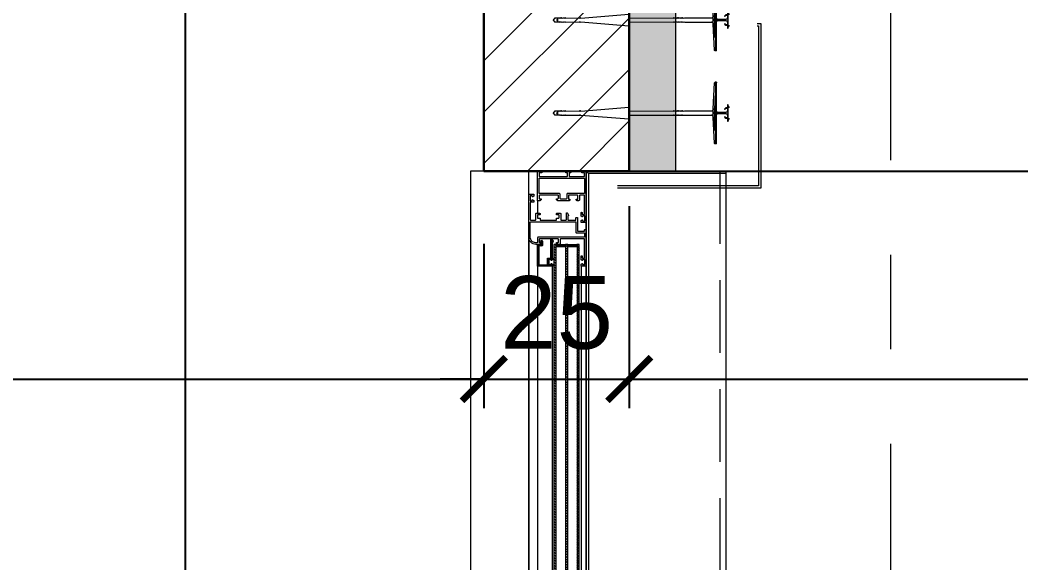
# Model space of a CAD drawing. Header units: centimetres. Extents: x 105417 to 110818, y -55119 to -48326.
# Drawn here: x 109429.6 to 109601.7, y -52221.6 to -52128.3 of the extents above; entities that cross this region are included whole.
import ezdxf

# ---------------------------------------------------------------- set-up
doc = ezdxf.new("R2010")
doc.units = ezdxf.units.CM
doc.header["$LTSCALE"] = 50
doc.header["$MEASUREMENT"] = 0
for name, pattern in [('AUSGEZOGEN', [0]), ('AXES', [2, 1.25, -0.25, 0.25, -0.25]), ('CACHE', [0.375, 0.25, -0.125]), ('CORNER', [20, 0, -20])]:
    doc.linetypes.add(name, pattern=pattern)
doc.layers.get('0').update_dxf_attribs({"color": 8})
doc.layers.add('AXES', color=10, linetype='AXES')
doc.layers.add('COTE 50ème', color=1, linetype='Continuous')
for name, color, linetype, lineweight in [('ISOLATION', 252, 'Continuous', 0), ('MACONNERIE COUPE', 7, 'Continuous', 30), ('MACONNERIE HACHURE', 253, 'Continuous', 13), ('WD_Corner', 154, 'Continuous', 5), ('WD_Dowel', 154, 'Continuous', 5), ('WD_Text_Legende', 154, 'AUSGEZOGEN', 5), ('WINDOWS', 21, 'Continuous', 5)]:
    doc.layers.add(name, color=color, linetype=linetype, lineweight=lineweight)
doc.layers.add('WD_Assist1', color=6, linetype='CORNER', lineweight=0, plot=False)
doc.styles.add('RS_TXT_50', font='arial.ttf', dxfattribs={"height": 12.5})
doc.dimstyles.new('RS_50CM_LINEAIRE', dxfattribs={"dimscale": 5, "dimtxt": 12.5, "dimasz": 1.5, "dimexe": 1, "dimexo": 2.5, "dimgap": 1, "dimtad": 1, "dimdec": 1, "dimrnd": 0.5, "dimdsep": 46, "dimtxsty": 'RS_TXT_50', "dimblk1": 'ARCHTICK', "dimblk2": 'ARCHTICK', "dimsah": 1, "dimcen": 2.5, "dimdle": 1, "dimclrt": 4, "dimadec": 0, "dimazin": 2, "dimtfac": 1, "dimtdec": 1, "dimtix": 1, "dimtmove": 2, "dimatfit": 3, "dimfxl": 1, "dimtolj": 1, "dimtzin": 0, "dimarcsym": 0})

# ---------------------------------------------------------------- blocks, each defined once
blk = doc.blocks.new('A$Ceb270309')
at = {"layer": 'AXES', "lineweight": 5, "ltscale": 1.3}
blk.add_line((2040, -4150), (2040, -1058.41), dxfattribs=at)
blk = doc.blocks.new('DRITARE POS 1')
at = {"layer": 'WINDOWS'}
h = blk.add_hatch(dxfattribs=at)
h.set_pattern_fill('ANSI31', color=140, scale=2.5, angle=450)
h.set_pattern_definition([(135, (-46708.9128, -43897.46996), (-0.2209708691, -0.2209708691), [])])
h.paths.add_polyline_path([(-8.71, -145.04), (-8.71, -257.42), (-8.31, -257.42), (-8.31, -145.04)])
h.paths.add_polyline_path([(-6.71, -145.04), (-6.71, -257.42), (-6.31, -257.42), (-6.31, -145.04)])
h.paths.add_polyline_path([(-4.71, -145.04), (-4.71, -257.42), (-4.31, -257.42), (-4.31, -145.04)])
at = {"layer": 'WINDOWS', "transparency": 33554559}
h = blk.add_hatch(dxfattribs=at)
h.set_pattern_fill('ANSI31', color=140, angle=450)
h.set_pattern_definition([(135, (-46708.90849, -43914.46996), (-0.08838834765, -0.08838834765), [])])
h.paths.add_polyline_path([(-6.71, -257.42), (-8.31, -257.42), (-8.31, -257.02), (-6.71, -257.02)])
h.paths.add_polyline_path([(-4.71, -257.42), (-6.31, -257.42), (-6.31, -257.02), (-4.71, -257.02)])
h.paths.add_polyline_path([(-6.71, -145.44), (-8.31, -145.44), (-8.31, -145.04), (-6.71, -145.04)])
h.paths.add_polyline_path([(-4.71, -145.44), (-6.31, -145.44), (-6.31, -145.04), (-4.71, -145.04)])
h = blk.add_hatch(dxfattribs=at)
h.set_pattern_fill('ANSI31', color=256, angle=450)
h.set_pattern_definition([(135, (-46708.71279, -43952.46996), (-0.08838834765, -0.08838834765), [])])
h.paths.add_polyline_path([(-1.72, -257.05, -0.414214), (-1.81, -257.14), (-2.28, -257.14, 0.414214), (-2.37, -257.23), (-2.37, -257.97, 1.835735), (-2.15, -257.82), (-2.15, -257.36), (-1.74, -257.36), (-1.5, -257.42), (-1.5, -253.74, 0.414214), (-1.55, -253.69), (-4.06, -253.69, 0.414214), (-4.12, -253.74), (-4.12, -253.95, 0.250765), (-4.09, -253.99), (-3.92, -254.12, 0.599022), (-3.84, -254.08), (-3.84, -253.95), (-3.46, -253.95), (-3.46, -254.81), (-3.84, -254.81), (-3.84, -254.67, 0.649779), (-3.93, -254.63), (-4.1, -254.76, 0.212283), (-4.12, -254.81), (-4.12, -255.01, 0.414214), (-4.06, -255.07), (-4.02, -255.07), (-4.02, -257.81), (-4.15, -257.81, 0.603122), (-4.23, -257.96), (-3.99, -258.31, 0.737396), (-3.82, -258.26), (-3.82, -255.07), (-3.31, -255.07, 0.414214), (-3.22, -254.97), (-3.22, -253.91), (-1.81, -253.91, -0.414214), (-1.72, -254)])
at = {"layer": 'WINDOWS', "color": 165, "linetype": 'CACHE'}
blk.add_line((-32.9, -270), (-32.9, 0), dxfattribs=at)
at = {"layer": 'WINDOWS'}
for p, q in [((-0.01, -258.52), (0, -143.87)), ((-9.89, -253.72), (-9.89, -148.72)), ((-9, -253.74), (-9, -148.72)), ((-4.11, -148.72), (-4.12, -253.74)), ((-1.5, -253.74), (-1.49, -148.72)), ((-9.9, -261.27), (-9.9, -259.89)), ((-1.5, -265.01), (-1.5, -262.75))]:
    blk.add_line(p, q, dxfattribs=at)
at = {"layer": 'WINDOWS', "color": 165}
for points in [[(-9.9, 0), (-9.9, -270), (-33.9, -270), (-33.9, 0)], [(-10.3, -269.6), (-10.3, -0.4), (-9.9, 0), (-9.9, -270)], [(0, 0), (0, -270), (10, -270), (10, 0)], [(-9.9, -270), (-33.9, -270), (-33.9, -269.6), (-10.3, -269.6)]]:
    blk.add_lwpolyline(points, close=True, dxfattribs=at)
at = {"layer": 'WINDOWS'}
for points in [[(-9.9, -270), (-9.9, 0), (0, 0), (0, -270)], [(-1.78, -268.73), (-1.83, -268.79), (-9.56, -268.79), (-9.62, -268.73), (-9.62, -266.19), (-9.56, -266.14), (-6.63, -266.14), (-6.54, -266.04), (-6.54, -265.3), (-6.44, -265.2), (-5.51, -265.2), (-5.42, -265.3), (-5.42, -266.04), (-5.32, -266.14), (-1.83, -266.14), (-1.78, -266.19)]]:
    blk.add_lwpolyline(points, close=True, dxfattribs=at)
at = {"layer": 'WINDOWS', "color": 140}
for points in [[(-8.71, -145.04), (-8.71, -257.42), (-8.31, -257.42), (-8.31, -145.04)], [(-6.71, -145.04), (-6.71, -257.42), (-6.31, -257.42), (-6.31, -145.04)], [(-4.71, -145.04), (-4.71, -257.42), (-4.31, -257.42), (-4.31, -145.04)], [(-6.71, -257.42), (-8.31, -257.42), (-8.31, -257.02), (-6.71, -257.02)], [(-4.71, -257.42), (-6.31, -257.42), (-6.31, -257.02), (-4.71, -257.02)]]:
    blk.add_lwpolyline(points, close=True, dxfattribs=at)
at = {"layer": 'WINDOWS'}
for points in [[(0, -265.99, -0.414214), (-0.06, -266.04), (-0.84, -266.04, -0.414214), (-0.9, -265.99), (-0.9, -265.78, -0.250765), (-0.88, -265.73), (-0.71, -265.6, -0.599022), (-0.62, -265.65), (-0.62, -265.74, 0.414214), (-0.56, -265.8), (-0.3, -265.8, 0.414214), (-0.25, -265.74), (-0.25, -264.96, 0.414214), (-0.3, -264.9), (-0.56, -264.9, 0.414214), (-0.62, -264.96), (-0.62, -265.05, -0.599022), (-0.71, -265.1), (-0.88, -264.97, -0.250765), (-0.9, -264.92), (-0.9, -264.72, -0.414214), (-0.84, -264.66), (-0.34, -264.66, 0.414214), (-0.28, -264.61), (-0.28, -261.66, 0.414214), (-0.38, -261.56), (-1.12, -261.56, 0.414214), (-1.22, -261.66), (-1.22, -262.68, -0.414214), (-1.31, -262.78), (-1.87, -262.78, -0.414214), (-1.96, -262.68), (-1.96, -262.55, -0.414214), (-1.91, -262.5), (-1.55, -262.5, 0.414214), (-1.5, -262.44), (-1.5, -261.99, 0.414214), (-1.55, -261.94), (-1.91, -261.94, -0.414214), (-1.96, -261.88), (-1.96, -261.62, 0.414214), (-2.02, -261.56), (-4.71, -261.56, 0.414214), (-4.76, -261.62), (-4.76, -261.88, -0.414214), (-4.82, -261.94), (-5.17, -261.94, 0.414214), (-5.23, -261.99), (-5.23, -262.44, 0.414214), (-5.17, -262.5), (-4.82, -262.5, -0.414214), (-4.76, -262.55), (-4.76, -262.68, -0.414214), (-4.86, -262.78), (-5.42, -262.78, -0.414214), (-5.51, -262.68), (-5.51, -261.66, 0.414214), (-5.6, -261.56), (-6.39, -261.56, 0.414214), (-6.48, -261.66), (-6.48, -262.78, -0.809546), (-6.66, -262.81), (-6.85, -262.39, -0.543142), (-6.8, -262.31, 0.414214), (-6.74, -262.25), (-6.74, -261.66, 0.414214), (-6.84, -261.56), (-8.07, -261.56, 0.414214), (-8.12, -261.62), (-8.12, -261.97, -0.414214), (-8.18, -262.03), (-8.35, -262.03, -0.414214), (-8.4, -261.97), (-8.4, -259.75, 0.414214), (-8.5, -259.66), (-9.56, -259.66, 0.414214), (-9.62, -259.71), (-9.62, -259.92, -0.414214), (-9.67, -259.98), (-9.84, -259.98, -0.414214), (-9.9, -259.92), (-9.9, -253.74, -0.414214), (-9.84, -253.69), (-9.06, -253.69, -0.414214), (-9, -253.74), (-9, -253.95, -0.250765), (-9.03, -253.99), (-9.19, -254.12, -0.599022), (-9.28, -254.08), (-9.28, -253.98, 0.414214), (-9.34, -253.93), (-9.6, -253.93, 0.414214), (-9.65, -253.98), (-9.65, -254.77, 0.414214), (-9.6, -254.82), (-9.34, -254.82, 0.414214), (-9.28, -254.77), (-9.28, -254.67, -0.599022), (-9.19, -254.63), (-9.03, -254.76, -0.250765), (-9, -254.81), (-9, -255.38, -0.414214), (-9.06, -255.44), (-9.15, -255.44, -0.414214), (-9.21, -255.38), (-9.21, -255.12, 0.414214), (-9.26, -255.07), (-9.56, -255.07, 0.414214), (-9.62, -255.12), (-9.62, -258.3, 0.414214), (-9.56, -258.35), (-5.47, -258.35, 0.414214), (-5.42, -258.3), (-5.42, -257.47, -0.414214), (-5.36, -257.42), (-4.97, -257.42, -0.198912), (-4.93, -257.44), (-4.78, -257.59, -0.198912), (-4.76, -257.63), (-4.76, -257.7, -0.414214), (-4.82, -257.75), (-5.04, -257.75, 0.414214), (-5.14, -257.85), (-5.14, -258.26, 0.414214), (-5.04, -258.35), (-1.87, -258.35, 0.414214), (-1.78, -258.26), (-1.78, -257.85, 0.414214), (-1.87, -257.75), (-2.09, -257.75, -0.414214), (-2.15, -257.7), (-2.15, -257.63, -0.198912), (-2.13, -257.59), (-1.98, -257.44, -0.198912), (-1.94, -257.42), (-1.22, -257.42, -0.414214), (0, -258.63)], [(-1.74, -257.36), (-2.09, -257.36, 0.414214), (-2.15, -257.42), (-2.15, -257.79, 0.247394), (-2.13, -257.84, -1.657435), (-2.37, -257.97), (-2.37, -257.23, -0.414214), (-2.28, -257.14), (-1.81, -257.14, 0.414214), (-1.72, -257.05), (-1.72, -254, 0.414214), (-1.81, -253.91), (-3.16, -253.91, 0.414214), (-3.22, -253.97), (-3.22, -254.97, -0.414214), (-3.31, -255.07), (-3.76, -255.07, 0.414214), (-3.82, -255.12), (-3.82, -258.26, -0.737396), (-3.99, -258.31), (-4.23, -257.96, -0.603122), (-4.15, -257.81), (-4.08, -257.81, 0.414214), (-4.02, -257.75), (-4.02, -255.07), (-4.06, -255.07, -0.414214), (-4.12, -255.01), (-4.12, -254.81, -0.250765), (-4.09, -254.76), (-3.92, -254.63, -0.599022), (-3.84, -254.67), (-3.84, -254.75, 0.414214), (-3.78, -254.81), (-3.52, -254.81, 0.414214), (-3.46, -254.75), (-3.46, -254, 0.414214), (-3.52, -253.95), (-3.78, -253.95, 0.414214), (-3.84, -254), (-3.84, -254.08, -0.599022), (-3.92, -254.12), (-4.09, -253.99, -0.250765), (-4.12, -253.95), (-4.12, -253.74, -0.414214), (-4.06, -253.69), (-1.55, -253.69, -0.414214), (-1.5, -253.74), (-1.5, -257.36), (-1.5, -257.42), (-1.74, -257.42)], [(-1.5, -257.79, -0.414214), (-1.4, -257.7), (-1.18, -257.7), (-1.18, -257.7, -0.414214), (-0.28, -258.63), (-0.28, -261.23, -0.414214), (-0.34, -261.28), (-8.07, -261.28, -0.414214), (-8.12, -261.23), (-8.12, -259.47, 0.414214), (-8.22, -259.38), (-9.52, -259.38, -0.414214), (-9.62, -259.29), (-9.62, -258.73, -0.414214), (-9.52, -258.63), (-1.59, -258.63, 0.414214), (-1.5, -258.54)], [(-7.08, -265), (-7.02, -264.94, -0.198912), (-6.98, -264.92), (-4.97, -264.92, -0.198912), (-4.93, -264.94), (-4.78, -265.09, -0.198912), (-4.76, -265.13), (-4.76, -265.2, -0.414214), (-4.82, -265.26), (-5.01, -265.26, 0.340481), (-5.14, -265.35), (-5.14, -265.76, 0.414214), (-5.04, -265.86), (-1.87, -265.86, 0.414214), (-1.78, -265.76), (-1.78, -265.35, 0.414214), (-1.87, -265.26), (-2.09, -265.26, -0.414214), (-2.15, -265.2), (-2.15, -265.13, -0.198912), (-2.13, -265.09), (-1.98, -264.94, -0.198912), (-1.94, -264.92), (-1.55, -264.92, -0.414214), (-1.5, -264.98), (-1.5, -269.94, -0.414214), (-1.55, -270), (-2.13, -270, -0.322823), (-2.19, -269.96), (-2.24, -269.79, -0.511918), (-2.19, -269.72), (-1.87, -269.72, 0.414214), (-1.78, -269.63), (-1.78, -269.16, 0.414214), (-1.87, -269.07), (-6.57, -269.07, 0.414214), (-6.67, -269.16), (-6.67, -269.63, 0.414214), (-6.57, -269.72), (-6.44, -269.72, -0.511918), (-6.39, -269.79), (-6.45, -269.96, -0.322823), (-6.5, -270), (-7.12, -270, -0.322823), (-7.17, -269.96), (-7.23, -269.79, -0.511918), (-7.17, -269.72), (-7.04, -269.72, 0.414214), (-6.95, -269.63), (-6.95, -269.16, 0.414214), (-7.04, -269.07), (-9.52, -269.07, 0.414214), (-9.62, -269.16), (-9.62, -269.63, 0.414214), (-9.52, -269.72), (-9.21, -269.72, -0.511918), (-9.15, -269.79), (-9.21, -269.96, -0.322823), (-9.26, -270), (-9.84, -270, -0.414214), (-9.9, -269.94), (-9.9, -261.25, -0.414214), (-9.84, -261.19), (-9.06, -261.19, -0.414214), (-9, -261.25), (-9, -261.49, -0.250765), (-9.03, -261.53), (-9.19, -261.65, -0.599022), (-9.28, -261.6), (-9.28, -261.49, 0.414214), (-9.34, -261.43), (-9.6, -261.43, 0.414214), (-9.65, -261.49), (-9.65, -262.27, 0.414214), (-9.6, -262.33), (-9.34, -262.33, 0.414214), (-9.28, -262.27), (-9.28, -262.2, -0.599022), (-9.19, -262.15), (-9.03, -262.26, -0.250765), (-9, -262.31), (-9, -262.84, -1), (-9.21, -262.84), (-9.21, -262.63, 0.414214), (-9.26, -262.57), (-9.56, -262.57, 0.414214), (-9.62, -262.63), (-9.62, -265.8, 0.414214), (-9.56, -265.86), (-8.83, -265.86, 0.414214), (-8.74, -265.76), (-8.74, -265.11, -0.414214), (-8.55, -264.92), (-8.3, -264.92, -0.198912), (-8.26, -264.94), (-8.2, -265, -0.198912), (-8.18, -265.04), (-8.18, -265.15, -0.414214), (-8.24, -265.2), (-8.4, -265.2, 0.414214), (-8.46, -265.26), (-8.46, -265.76, 0.414214), (-8.37, -265.86), (-6.91, -265.86, 0.414214), (-6.82, -265.76), (-6.82, -265.26, 0.414214), (-6.87, -265.2), (-7.04, -265.2, -0.414214), (-7.1, -265.15), (-7.1, -265.04, -0.198912)]]:
    blk.add_lwpolyline(points, format="xyb", close=True, dxfattribs=at)
blk = doc.blocks.new('ankeri')
at = {"layer": 'WD_Assist1'}
for p, q in [((-2.32, 5.2), (-2.54, 0.59)), ((-2.22, 5.3), (-2.32, 5.2)), ((-2, 5.3), (-2.22, 5.3)), ((-2, -5.3), (-2, 5.3)), ((-29.75, 0.39), (-30, 0)), ((-30, 0), (-29.75, -0.39)), ((-2.76, 0.39), (-29.75, 0.39)), ((-2.54, 0.59), (-2.76, 0.39)), ((-29.75, -0.39), (-2.76, -0.39)), ((-2.76, -0.39), (-2.54, -0.59)), ((-2.54, -0.59), (-2.32, -5.2)), ((-2.32, -5.2), (-2.22, -5.3)), ((-2.22, -5.3), (-2, -5.3))]:
    blk.add_line(p, q, dxfattribs=at)
at = {"layer": 'WD_Corner', "lineweight": 5}
blk.add_lwpolyline([(-2, 0.1), (-1.85, 0.1, -1), (-1.75, 0.1), (-0.25, 0.1, 0.185242), (-0.1, 0.55), (-0.1, 0.72), (-0.15, 0.73), (-0.15, 0.74), (-0.1, 0.75), (-0.1, 0.85), (-0.3, 0.85), (-0.3, 0.8), (-0.32, 0.8), (-0.33, 0.85), (-0.38, 0.85), (-0.5, 0.73), (-0.47, 0.68), (-0.48, 0.68), (-0.53, 0.7), (-0.54, 0.69), (-0.51, 0.65), (-0.54, 0.62), (-0.61, 0.69), (-0.4, 0.9), (-0.1, 0.9), (-0.1, 1.4), (0, 1.4), (0.05, 1.2), (0, 1.2), (0.05, 1.1), (0, 1.1), (0.25, 1), (0, 1), (0, -1), (0.25, -1), (0, -1.1), (0.05, -1.1), (0, -1.2), (0.05, -1.2), (0, -1.4), (-0.1, -1.4), (-0.1, -0.9), (-0.4, -0.9), (-0.61, -0.69), (-0.54, -0.62), (-0.51, -0.65), (-0.54, -0.69), (-0.53, -0.7), (-0.48, -0.68), (-0.47, -0.68), (-0.5, -0.73), (-0.38, -0.85), (-0.33, -0.85), (-0.32, -0.8), (-0.3, -0.8), (-0.3, -0.85), (-0.1, -0.85), (-0.1, -0.75), (-0.15, -0.74), (-0.15, -0.73), (-0.1, -0.72), (-0.1, -0.55, 0.185242), (-0.25, -0.1), (-1.75, -0.1, -1), (-1.85, -0.1), (-2, -0.1)], format="xyb", close=True, dxfattribs=at)
at = {"layer": 'WD_Dowel'}
for p, q in [((-2.32, 5.2), (-2.54, 0.74)), ((-2, 5.3), (-2.22, 5.3)), ((-2.11, 5.3), (-2.11, -5.3)), ((-2, 5.3), (-2, -5.3)), ((-2.11, 2.94), (-2.32, 2.94)), ((-2.32, 2.94), (-2.32, 0.74)), ((-29.75, 0.39), (-30, 0)), ((-30, 0), (-29.75, -0.39)), ((-28.88, 0.39), (-29.75, 0.39)), ((-29.47, 0.05), (-29.25, 0.09)), ((-29.47, 0.05), (-29.47, -0.05)), ((-29.25, 0.29), (-29.04, 0.37)), ((-29.25, 0.29), (-29.25, -0.29)), ((-28.88, 0.39), (-29.04, 0.34)), ((-29.04, 0.34), (-29.04, 0.37)), ((-28.82, 0.39), (-28.88, 0.39)), ((-28.82, 0.39), (-28.82, 0.34)), ((-28.82, 0.34), (-28.66, 0.39)), ((-28.61, 0.39), (-28.66, 0.39)), ((-28.61, 0.39), (-28.66, 0.39)), ((-28.61, 0.39), (-28.61, 0.34)), ((-28.61, 0.34), (-28.44, 0.39)), ((-28.39, 0.39), (-28.44, 0.39)), ((-28.39, 0.39), (-28.39, 0.34)), ((-28.39, 0.34), (-28.23, 0.39)), ((-28.17, 0.39), (-28.23, 0.39)), ((-28.17, 0.39), (-28.17, 0.34)), ((-28.17, 0.34), (-28.01, 0.39)), ((-27.96, 0.39), (-28.01, 0.39)), ((-27.96, 0.39), (-27.96, 0.34)), ((-27.96, 0.34), (-25.61, 0.39)), ((-25.56, 0.39), (-25.61, 0.39)), ((-25.56, 0.39), (-25.56, 0.34)), ((-25.56, 0.34), (-25.4, 0.39)), ((-25.34, 0.39), (-25.4, 0.39)), ((-25.34, 0.34), (-17.05, 0.99)), ((-25.34, 0.39), (-25.34, 0.34)), ((-17, 0.99), (-17.05, 0.99)), ((-17, 0.99), (-17, 0.34)), ((-17, 0.34), (-9.36, 0.39)), ((-9.3, 0.39), (-9.36, 0.39)), ((-9.3, 0.39), (-9.3, 0.34)), ((-9.3, 0.34), (-9.14, 0.39)), ((-9.09, 0.39), (-9.14, 0.39)), ((-9.09, 0.39), (-9.09, 0.34)), ((-9.09, 0.34), (-8.93, 0.39)), ((-8.87, 0.39), (-8.93, 0.39)), ((-8.87, 0.39), (-8.87, 0.34)), ((-8.87, 0.34), (-8.71, 0.39)), ((-8.66, 0.39), (-8.71, 0.39)), ((-8.66, 0.39), (-8.66, 0.34)), ((-8.66, 0.34), (-8.5, 0.39)), ((-8.44, 0.39), (-8.5, 0.39)), ((-8.44, 0.39), (-8.44, 0.34)), ((-8.44, 0.34), (-8.28, 0.39)), ((-8.23, 0.39), (-8.28, 0.39)), ((-8.23, 0.39), (-8.23, 0.34)), ((-8.23, 0.34), (-8.06, 0.39)), ((-8.01, 0.39), (-8.06, 0.39)), ((-8.01, 0.39), (-8.01, 0.34)), ((-8.01, 0.34), (-7.85, 0.39)), ((-7.79, 0.39), (-7.85, 0.39)), ((-7.79, 0.39), (-7.79, 0.34)), ((-7.79, 0.34), (-7.63, 0.39)), ((-7.58, 0.39), (-7.63, 0.39)), ((-7.58, 0.39), (-7.58, 0.34)), ((-7.58, 0.34), (-7.42, 0.39)), ((-7.42, 0.39), (-2.76, 0.39)), ((-2.54, 0.74), (-2.54, -0.74)), ((-2.54, 0.74), (-2.11, 0.74)), ((-2.11, 0.1), (-2.54, 0.1)), ((-2.32, 0.1), (-2.32, 0.74)), ((-29.75, -0.39), (-28.88, -0.39)), ((-29.25, -0.1), (-29.47, -0.05)), ((-29.25, -0.29), (-29.04, -0.37)), ((-29.04, -0.37), (-29.04, -0.34)), ((-29.04, -0.34), (-28.88, -0.39)), ((-28.82, -0.39), (-28.88, -0.39)), ((-28.82, -0.39), (-28.82, -0.34)), ((-28.82, -0.34), (-28.66, -0.39)), ((-28.61, -0.39), (-28.66, -0.39)), ((-28.61, -0.39), (-28.61, -0.34)), ((-28.61, -0.34), (-28.44, -0.39)), ((-28.39, -0.39), (-28.44, -0.39)), ((-28.39, -0.39), (-28.39, -0.34)), ((-28.39, -0.34), (-28.23, -0.39)), ((-28.17, -0.39), (-28.23, -0.39)), ((-28.17, -0.39), (-28.17, -0.34)), ((-28.17, -0.34), (-28.01, -0.39)), ((-27.96, -0.39), (-28.01, -0.39)), ((-27.96, -0.39), (-27.96, -0.34)), ((-27.96, -0.34), (-25.61, -0.39)), ((-25.56, -0.39), (-25.61, -0.39)), ((-25.56, -0.39), (-25.56, -0.34)), ((-25.56, -0.34), (-25.4, -0.39)), ((-25.34, -0.39), (-25.4, -0.39)), ((-25.34, -0.39), (-25.34, -0.34)), ((-25.34, -0.34), (-17.05, -0.99)), ((-17, -0.99), (-17.05, -0.99)), ((-17, -0.99), (-17, -0.34)), ((-17, -0.34), (-9.36, -0.39)), ((-9.3, -0.39), (-9.36, -0.39)), ((-9.3, -0.39), (-9.3, -0.34)), ((-9.3, -0.34), (-9.14, -0.39)), ((-9.09, -0.39), (-9.14, -0.39)), ((-9.09, -0.39), (-9.09, -0.34)), ((-9.09, -0.34), (-8.93, -0.39)), ((-8.87, -0.39), (-8.93, -0.39)), ((-8.87, -0.39), (-8.87, -0.34)), ((-8.87, -0.34), (-8.71, -0.39)), ((-8.66, -0.39), (-8.71, -0.39)), ((-8.66, -0.39), (-8.66, -0.34)), ((-8.66, -0.34), (-8.5, -0.39)), ((-8.44, -0.39), (-8.5, -0.39)), ((-8.44, -0.39), (-8.44, -0.34)), ((-8.44, -0.34), (-8.28, -0.39)), ((-8.23, -0.39), (-8.28, -0.39)), ((-8.23, -0.39), (-8.23, -0.34)), ((-8.23, -0.34), (-8.06, -0.39)), ((-8.01, -0.39), (-8.06, -0.39)), ((-8.01, -0.39), (-8.01, -0.34)), ((-8.01, -0.34), (-7.85, -0.39)), ((-7.79, -0.39), (-7.85, -0.39)), ((-7.79, -0.39), (-7.79, -0.34)), ((-7.79, -0.34), (-7.63, -0.39)), ((-7.58, -0.39), (-7.63, -0.39)), ((-7.58, -0.39), (-7.58, -0.34)), ((-7.58, -0.34), (-7.42, -0.39)), ((-7.42, -0.39), (-2.76, -0.39)), ((-2.11, -0.1), (-2.54, -0.1)), ((-2.54, -0.74), (-2.11, -0.74)), ((-2.54, -0.74), (-2.32, -5.2)), ((-2.32, -0.74), (-2.32, -0.1)), ((-2.22, -2.94), (-2.32, -0.74)), ((-2.11, -2.94), (-2.22, -2.94)), ((-2, -5.3), (-2.22, -5.3))]:
    blk.add_line(p, q, dxfattribs=at)
for centre, major_axis, start_param, end_param in [((-2.22, 5.2), (0.108, 0), 1.570796, 3.141593), ((-2.76, 0.59), (0.216, 0), -1.570795, 0), ((-2.76, -0.59), (-0.216, 0), 3.141593, 4.712389), ((-2.22, -5.2), (0.108, 0), 3.141593, 4.712389)]:
    blk.add_ellipse(centre, major_axis=major_axis, ratio=0.909091, start_param=start_param, end_param=end_param, dxfattribs=at)
blk = doc.blocks.new('_ArchTick')
at = {"color": 0, "linetype": 'ByBlock', "const_width": 0.15}
blk.add_lwpolyline([(-0.5, -0.5), (0.5, 0.5)], dxfattribs=at)
blk = doc.blocks.new('*D1145')
at = {"layer": 'COTE 50ème', "color": 0, "lineweight": -2, "ltscale": 0.5, "transparency": 16777216}
for p, q in [((109804.15, -52429.25), (109804.15, -52149.25)), ((109530.33, -52154.25), (109809.15, -52154.25)), ((109534.35, -52424.25), (109809.15, -52424.25))]:
    blk.add_line(p, q, dxfattribs=at)
at = {"layer": 'Defpoints', "color": 0, "ltscale": 0.5, "transparency": 16777216}
for p in [(109517.83, -52154.25), (109804.15, -52154.25), (109521.85, -52424.25)]:
    blk.add_point(p, dxfattribs=at)
at = {"layer": 'COTE 50ème', "color": 0, "lineweight": -2, "ltscale": 0.5, "transparency": 16777216, "xscale": 7.5, "yscale": 7.5, "zscale": 7.5}
for p, rotation in [((109804.15, -52154.25), 90), ((109804.15, -52424.25), 270)]:
    blk.add_blockref('_ArchTick', p, dxfattribs=dict(at, rotation=rotation))
at = {"layer": 'COTE 50ème', "color": 4, "ltscale": 0.5, "transparency": 16777216, "insert": (109792.77, -52289.25), "char_height": 12.5, "attachment_point": 5, "rotation": 90, "style": 'RS_TXT_50'}
blk.add_mtext('\\A1;270', dxfattribs=at)
blk = doc.blocks.new('*D1146')
at = {"layer": 'COTE 50ème', "color": 0, "lineweight": -2, "ltscale": 0.5, "transparency": 16777216}
for p, q in [((109804.15, -52159.25), (109804.15, -52102.36)), ((109656.85, -52107.36), (109809.15, -52107.36)), ((109530.33, -52154.25), (109809.15, -52154.25))]:
    blk.add_line(p, q, dxfattribs=at)
at = {"layer": 'Defpoints', "color": 0, "ltscale": 0.5, "transparency": 16777216}
for p in [(109644.35, -52107.36), (109804.15, -52107.36), (109517.83, -52154.25)]:
    blk.add_point(p, dxfattribs=at)
at = {"layer": 'COTE 50ème', "color": 0, "lineweight": -2, "ltscale": 0.5, "transparency": 16777216, "xscale": 7.5, "yscale": 7.5, "zscale": 7.5}
for p, rotation in [((109804.15, -52107.36), 90), ((109804.15, -52154.25), 270)]:
    blk.add_blockref('_ArchTick', p, dxfattribs=dict(at, rotation=rotation))
at = {"layer": 'COTE 50ème', "color": 4, "ltscale": 0.5, "transparency": 16777216, "insert": (109792.9, -52130.81), "char_height": 12.5, "attachment_point": 5, "rotation": 90, "style": 'RS_TXT_50'}
blk.add_mtext('\\A1;47', dxfattribs=at)
blk = doc.blocks.new('*D1152')
at = {"layer": 'COTE 50ème', "color": 0, "lineweight": -2, "ltscale": 0.5, "transparency": 16777216}
for p, q in [((109869.2, -54127.36), (109869.2, -52052.36)), ((109656.85, -52057.36), (109874.2, -52057.36)), ((108886.85, -54122.36), (109874.2, -54122.36))]:
    blk.add_line(p, q, dxfattribs=at)
at = {"layer": 'Defpoints', "color": 0, "ltscale": 0.5, "transparency": 16777216}
for p in [(109644.35, -52057.36), (109869.2, -52057.36), (108874.35, -54122.36)]:
    blk.add_point(p, dxfattribs=at)
at = {"layer": 'COTE 50ème', "color": 0, "lineweight": -2, "ltscale": 0.5, "transparency": 16777216, "xscale": 7.5, "yscale": 7.5, "zscale": 7.5}
for p, rotation in [((109869.2, -52057.36), 90), ((109869.2, -54122.36), 270)]:
    blk.add_blockref('_ArchTick', p, dxfattribs=dict(at, rotation=rotation))
at = {"layer": 'COTE 50ème', "color": 4, "ltscale": 0.5, "transparency": 16777216, "insert": (109857.82, -53089.86), "char_height": 12.5, "attachment_point": 5, "rotation": 90, "style": 'RS_TXT_50'}
blk.add_mtext('\\A1;2065', dxfattribs=at)
blk = doc.blocks.new('*D1204')
at = {"layer": 'COTE 50ème', "color": 0, "lineweight": -2, "ltscale": 0.5, "transparency": 16777216}
for p, q in [((109509.35, -52166.75), (109509.35, -52195)), ((108959.35, -52176.88), (108959.35, -52195)), ((108954.35, -52190), (109514.35, -52190))]:
    blk.add_line(p, q, dxfattribs=at)
at = {"layer": 'Defpoints', "color": 0, "ltscale": 0.5, "transparency": 16777216}
for p in [(109509.35, -52154.25), (108959.35, -52164.38), (109509.35, -52190)]:
    blk.add_point(p, dxfattribs=at)
at = {"layer": 'COTE 50ème', "color": 0, "lineweight": -2, "ltscale": 0.5, "transparency": 16777216, "xscale": 7.5, "yscale": 7.5, "zscale": 7.5, "rotation": 180}
blk.add_blockref('_ArchTick', (108959.35, -52190), dxfattribs=at)
at = {"layer": 'COTE 50ème', "color": 0, "lineweight": -2, "ltscale": 0.5, "transparency": 16777216, "xscale": 7.5, "yscale": 7.5, "zscale": 7.5}
blk.add_blockref('_ArchTick', (109509.35, -52190), dxfattribs=at)
at = {"layer": 'COTE 50ème', "color": 4, "ltscale": 0.5, "transparency": 16777216, "insert": (109234.35, -52178.62), "char_height": 12.5, "attachment_point": 5, "style": 'RS_TXT_50'}
blk.add_mtext('\\A1;550', dxfattribs=at)
blk = doc.blocks.new('*D1205')
at = {"layer": 'COTE 50ème', "color": 0, "lineweight": -2, "ltscale": 0.5, "transparency": 16777216}
for p, q in [((109534.35, -52160.28), (109534.35, -52195)), ((109509.35, -52166.75), (109509.35, -52195)), ((109509.35, -52190), (109501.85, -52190)), ((109509.35, -52190), (109534.35, -52190)), ((109534.35, -52190), (109541.85, -52190))]:
    blk.add_line(p, q, dxfattribs=at)
at = {"layer": 'Defpoints', "color": 0, "ltscale": 0.5, "transparency": 16777216}
for p in [(109534.35, -52147.78), (109509.35, -52154.25), (109534.35, -52190)]:
    blk.add_point(p, dxfattribs=at)
at = {"layer": 'COTE 50ème', "color": 0, "lineweight": -2, "ltscale": 0.5, "transparency": 16777216, "xscale": 7.5, "yscale": 7.5, "zscale": 7.5}
blk.add_blockref('_ArchTick', (109509.35, -52190), dxfattribs=at)
at = {"layer": 'COTE 50ème', "color": 0, "lineweight": -2, "ltscale": 0.5, "transparency": 16777216, "xscale": 7.5, "yscale": 7.5, "zscale": 7.5, "rotation": 180}
blk.add_blockref('_ArchTick', (109534.35, -52190), dxfattribs=at)
at = {"layer": 'COTE 50ème', "color": 4, "ltscale": 0.5, "transparency": 16777216, "insert": (109521.85, -52178.62), "char_height": 12.5, "attachment_point": 5, "style": 'RS_TXT_50'}
blk.add_mtext('\\A1;25', dxfattribs=at)
blk = doc.blocks.new('*D1206')
at = {"layer": 'COTE 50ème', "color": 0, "lineweight": -2, "ltscale": 0.5, "transparency": 16777216}
for p, q in [((109534.35, -52160.28), (109534.35, -52195)), ((109744.35, -52166.75), (109744.35, -52195)), ((109529.35, -52190), (109749.35, -52190))]:
    blk.add_line(p, q, dxfattribs=at)
at = {"layer": 'Defpoints', "color": 0, "ltscale": 0.5, "transparency": 16777216}
for p in [(109534.35, -52147.78), (109744.35, -52154.25), (109744.35, -52190)]:
    blk.add_point(p, dxfattribs=at)
at = {"layer": 'COTE 50ème', "color": 0, "lineweight": -2, "ltscale": 0.5, "transparency": 16777216, "xscale": 7.5, "yscale": 7.5, "zscale": 7.5, "rotation": 180}
blk.add_blockref('_ArchTick', (109534.35, -52190), dxfattribs=at)
at = {"layer": 'COTE 50ème', "color": 0, "lineweight": -2, "ltscale": 0.5, "transparency": 16777216, "xscale": 7.5, "yscale": 7.5, "zscale": 7.5}
blk.add_blockref('_ArchTick', (109744.35, -52190), dxfattribs=at)
at = {"layer": 'COTE 50ème', "color": 4, "ltscale": 0.5, "transparency": 16777216, "insert": (109639.35, -52178.62), "char_height": 12.5, "attachment_point": 5, "style": 'RS_TXT_50'}
blk.add_mtext('\\A1;210', dxfattribs=at)
blk = doc.blocks.new('*D1336')
at = {"layer": 'COTE 50ème', "color": 0, "lineweight": -2, "ltscale": 0.5, "transparency": 16777216}
for p, q in [((109458.01, -52487.36), (109458.01, -52077.36)), ((109474.5, -52082.36), (109453.01, -52082.36)), ((109462.26, -52482.36), (109453.01, -52482.36))]:
    blk.add_line(p, q, dxfattribs=at)
at = {"layer": 'Defpoints', "color": 0, "ltscale": 0.5, "transparency": 16777216}
for p in [(109458.01, -52082.36), (109487, -52082.36), (109474.76, -52482.36)]:
    blk.add_point(p, dxfattribs=at)
at = {"layer": 'COTE 50ème', "color": 0, "lineweight": -2, "ltscale": 0.5, "transparency": 16777216, "xscale": 7.5, "yscale": 7.5, "zscale": 7.5}
for p, rotation in [((109458.01, -52082.36), 90), ((109458.01, -52482.36), 270)]:
    blk.add_blockref('_ArchTick', p, dxfattribs=dict(at, rotation=rotation))
at = {"layer": 'COTE 50ème', "color": 4, "ltscale": 0.5, "transparency": 16777216, "insert": (109446.62, -52282.36), "char_height": 12.5, "attachment_point": 5, "rotation": 90, "style": 'RS_TXT_50'}
blk.add_mtext('\\A1;400', dxfattribs=at)

msp = doc.modelspace()

# ---------------------------------------------------------------- hatches: boundary and pattern name
at = {"layer": 'ISOLATION', "transparency": 33554687}
h = msp.add_hatch(dxfattribs=at)
h.set_pattern_fill('INSUL', color=256, scale=10, angle=45)
h.set_pattern_definition([(45, (108389.8174, -45955.942), (-2.6516504, 2.6516504), []), (45, (108388.9335, -45955.058), (-2.6516504, 2.6516504), [1.25, -1.25]), (45, (108388.0496, -45954.1743), (-2.6516504, 2.6516504), [1.25, -1.25])])
h.paths.add_polyline_path([(109534.35, -52107.36), (109534.35, -52154.25), (109542.35, -52154.25), (109542.35, -52115.36), (109652.35, -52115.36), (109652.35, -52049.36), (109454.35, -52049.36), (109454.35, -52057.36), (109644.35, -52057.36), (109644.35, -52107.36)])
at = {"layer": 'MACONNERIE HACHURE'}
h = msp.add_hatch(dxfattribs=at)
h.set_pattern_fill('ANSI31', color=256, scale=50, style=0)
h.paths.add_polyline_path([(107874.35, -53728.36), (107763.35, -53728.36), (107763.35, -53770.36), (107874.35, -53770.36)])
h.paths.add_polyline_path([(107866.35, -53736.36), (107771.35, -53736.36), (107771.35, -53762.36), (107866.35, -53762.36)], flags=16)
h.paths.add_polyline_path([(109325.35, -53728.36), (109214.35, -53728.36), (109214.35, -53770.36), (109325.35, -53770.36)])
h.paths.add_polyline_path([(109317.35, -53736.36), (109222.35, -53736.36), (109222.35, -53762.36), (109317.35, -53762.36)], flags=16)
h.paths.add_polyline_path([(109454.35, -52082.36), (109509.35, -52082.36), (109509.35, -52057.36), (109454.35, -52057.36)])
h.paths.add_polyline_path([(109274.35, -52057.36), (109174.35, -52057.36), (109174.35, -52082.36), (109274.35, -52082.36)])
h.paths.add_polyline_path([(107444.35, -53677.36), (107444.35, -53737.36), (107469.35, -53737.36), (107469.35, -53677.36)])
h.paths.add_polyline_path([(108556.85, -53762.36), (108531.85, -53762.36), (108531.85, -53982.36), (108556.85, -53982.36)])
h.paths.add_polyline_path([(108239.36, -53952.36), (108214.36, -53952.36), (108214.36, -54122.36), (108331.85, -54122.36), (108331.85, -54097.36), (108239.36, -54097.36)])
h.paths.add_polyline_path([(108556.85, -53982.36), (108531.85, -53982.36), (108531.85, -54122.36), (108556.85, -54122.36)])
h.paths.add_polyline_path([(108849.35, -53952.36), (108874.35, -53952.36), (108874.35, -54122.36), (108756.85, -54122.36), (108756.85, -54097.36), (108849.35, -54097.36)])
h.paths.add_polyline_path([(107469.35, -53422.36), (107444.35, -53422.36), (107444.35, -53497.36), (107469.35, -53497.36)])
h.paths.add_polyline_path([(109644.35, -53677.36), (109644.35, -53737.36), (109619.35, -53737.36), (109619.35, -53677.36)])
h.paths.add_polyline_path([(109619.35, -53342.47), (109644.35, -53342.47), (109644.35, -53397.36), (109619.35, -53397.36)])
h.paths.add_polyline_path([(107469.35, -53342.47), (107444.35, -53342.47), (107444.35, -53397.36), (107469.35, -53397.36)])
h.paths.add_polyline_path([(109619.35, -52847.36), (109644.35, -52847.36), (109644.35, -52902.25), (109619.35, -52902.25)])
h.paths.add_polyline_path([(109099.36, -53146.93), (108984.36, -53146.93), (108984.36, -53096.93), (109099.36, -53096.93)])
h.paths.add_polyline_path([(109089.36, -53136.93), (108994.36, -53136.93), (108994.36, -53106.93), (109089.36, -53106.93)], flags=16)
h.paths.add_polyline_path([(108104.35, -53147.36), (107989.35, -53147.36), (107989.35, -53097.36), (108104.35, -53097.36)])
h.paths.add_polyline_path([(108094.35, -53137.36), (107999.35, -53137.36), (107999.35, -53107.36), (108094.35, -53107.36)], flags=16)
h.paths.add_polyline_path([(108794.35, -52797.36), (108774.35, -52797.36), (108774.35, -52787.36), (108794.35, -52787.36)])
h.paths.add_polyline_path([(108849.35, -53737.36), (108756.85, -53737.36), (108756.85, -53762.36), (108849.35, -53762.36)])
h.paths.add_polyline_path([(109234.24, -53477.36), (109209.24, -53477.36), (109209.24, -53422.36), (109234.24, -53422.36)])
h.paths.add_polyline_path([(109619.35, -53062.36), (109644.35, -53062.36), (109644.35, -53182.36), (109619.35, -53182.36)])
h.paths.add_polyline_path([(108809.35, -53326.05), (108874.35, -53326.05), (108874.35, -53348.05), (108849.35, -53348.05), (108849.35, -53338.05), (108809.35, -53338.05)])
h.paths.add_polyline_path([(109619.35, -53422.36), (109644.35, -53422.36), (109644.35, -53497.36), (109619.35, -53497.36)])
h.paths.add_polyline_path([(108704.35, -52527.36), (108794.35, -52527.36), (108794.35, -52607.36), (108947.35, -52607.36), (108947.35, -52512.38), (108959.35, -52512.38), (108959.35, -52632.36), (108794.35, -52632.36), (108794.35, -52687.36), (108774.35, -52687.36), (108774.35, -52583.36), (108704.35, -52583.36), (108704.35, -52632.36), (108669.35, -52632.36), (108669.35, -52612.36), (108679.35, -52612.36), (108679.35, -52562.36), (108704.35, -52562.36), (108704.35, -52578.36), (108774.35, -52578.36), (108774.35, -52552.36), (108704.35, -52552.36)])
h.paths.add_polyline_path([(108874.35, -53702.36), (108849.35, -53702.36), (108849.35, -53440.05), (108874.35, -53440.05), (108874.35, -53477.36), (108934.35, -53477.36), (108934.35, -53502.36), (108874.35, -53502.36)])
h.paths.add_polyline_path([(108814.35, -52082.36), (108947.35, -52082.36), (108947.35, -52236.36), (108959.35, -52236.36), (108959.35, -52082.36), (108994.35, -52082.36), (108994.35, -52057.36), (108814.35, -52057.36)])
h.paths.add_polyline_path([(109509.35, -52482.36), (109509.35, -52424.25), (109534.35, -52424.25), (109534.35, -52477.36), (109644.35, -52477.36), (109644.35, -52567.36), (109619.35, -52567.36), (109619.35, -52502.36), (109286.35, -52502.36), (109286.35, -52507.36), (109134.35, -52507.36), (109134.35, -52517.36), (109122.35, -52517.36), (109122.35, -52422.36), (109061.49, -52422.36), (109061.49, -52410.36), (109134.35, -52410.36), (109134.35, -52482.36)])
h.paths.add_polyline_path([(109071.35, -52817.36), (109071.35, -52723.36), (109083.35, -52723.36), (109083.35, -52797.36), (109221.35, -52797.36), (109221.35, -52631.36), (109083.35, -52631.36), (109083.35, -52641.36), (109071.35, -52641.36), (109071.35, -52619.36), (109122.35, -52619.36), (109122.35, -52609.36), (109134.35, -52609.36), (109134.35, -52619.36), (109241.35, -52619.36), (109241.35, -52797.36), (109509.35, -52797.36), (109509.35, -52817.36)])
h.paths.add_polyline_path([(108294.35, -52797.36), (108314.35, -52797.36), (108314.35, -52787.36), (108294.35, -52787.36)])
h.paths.add_polyline_path([(108239.35, -53737.36), (108331.85, -53737.36), (108331.85, -53762.36), (108239.35, -53762.36)])
h.paths.add_polyline_path([(107859.35, -53477.36), (107884.35, -53477.36), (107884.35, -53422.36), (107859.35, -53422.36)])
h.paths.add_polyline_path([(107469.35, -53062.36), (107444.35, -53062.36), (107444.35, -53182.36), (107469.35, -53182.36)])
h.paths.add_polyline_path([(108279.35, -53326.05), (108214.35, -53326.05), (108214.35, -53348.05), (108239.35, -53348.05), (108239.35, -53338.05), (108279.35, -53338.05)])
h.paths.add_polyline_path([(108724.52, -52902.36), (108774.35, -52902.36), (108774.35, -52942.36), (108724.52, -52942.36)])
h.paths.add_polyline_path([(108564.35, -52902.36), (108604.35, -52902.36), (108604.35, -52942.36), (108564.35, -52942.36)])
h.paths.add_polyline_path([(109509.35, -52154.25), (109534.35, -52154.25), (109534.35, -52107.36), (109509.35, -52107.36)])
h.paths.add_polyline_path([(109619.35, -52797.36), (109644.35, -52797.36), (109644.35, -52747.36), (109619.35, -52747.36)])
h.paths.add_polyline_path([(108364.19, -52902.36), (108314.35, -52902.36), (108314.35, -52942.36), (108364.19, -52942.36)])
h.paths.add_polyline_path([(108524.35, -52902.36), (108484.35, -52902.36), (108484.35, -52942.36), (108524.35, -52942.36)])
h.paths.add_polyline_path([(108679.35, -52082.36), (108659.35, -52082.36), (108659.35, -52057.36), (108679.35, -52057.36)])
h.paths.add_polyline_path([(108384.35, -52527.36), (108294.35, -52527.36), (108294.35, -52607.36), (108141.35, -52607.36), (108141.35, -52512.38), (108129.35, -52512.38), (108129.35, -52632.36), (108294.35, -52632.36), (108294.35, -52687.36), (108314.35, -52687.36), (108314.35, -52583.36), (108384.35, -52583.36), (108384.35, -52632.36), (108569.35, -52632.36), (108569.35, -52612.36), (108409.35, -52612.36), (108409.35, -52562.36), (108384.35, -52562.36), (108384.35, -52578.36), (108314.35, -52578.36), (108314.35, -52552.36), (108384.35, -52552.36)])
h.paths.add_polyline_path([(107579.35, -52154.25), (107554.35, -52154.25), (107554.35, -52107.36), (107579.35, -52107.36)])
h.paths.add_polyline_path([(108559.35, -53737.36), (108576.85, -53737.36), (108576.85, -53762.36), (108511.85, -53762.36), (108511.85, -53737.36), (108529.35, -53737.36), (108529.35, -53272.36), (108559.35, -53272.36)])
h.paths.add_polyline_path([(108214.35, -53702.36), (108239.35, -53702.36), (108239.35, -53440.05), (108214.35, -53440.05), (108214.35, -53477.36), (108154.35, -53477.36), (108154.35, -53502.36), (108214.35, -53502.36)])
h.paths.add_polyline_path([(108559.35, -52082.36), (108409.35, -52082.36), (108409.35, -52057.36), (108559.35, -52057.36)])
h.paths.add_polyline_path([(108274.35, -52082.36), (108141.35, -52082.36), (108141.35, -52236.36), (108129.35, -52236.36), (108129.35, -52082.36), (107579.35, -52082.36), (107579.35, -52057.36), (108274.35, -52057.36)])
h.paths.add_polyline_path([(107579.35, -52482.36), (107579.35, -52424.25), (107554.35, -52424.25), (107554.35, -52477.36), (107444.35, -52477.36), (107444.35, -52567.36), (107469.35, -52567.36), (107469.35, -52502.36), (107802.35, -52502.36), (107802.35, -52507.36), (107954.35, -52507.36), (107954.35, -52517.36), (107966.35, -52517.36), (107966.35, -52422.36), (108027.22, -52422.36), (108027.22, -52410.36), (107954.35, -52410.36), (107954.35, -52482.36)])
h.paths.add_polyline_path([(108017.35, -52817.36), (108017.35, -52723.36), (108005.35, -52723.36), (108005.35, -52797.36), (107867.35, -52797.36), (107867.35, -52631.36), (108005.35, -52631.36), (108005.35, -52641.36), (108017.35, -52641.36), (108017.35, -52619.36), (107966.35, -52619.36), (107966.35, -52609.36), (107954.35, -52609.36), (107954.35, -52619.36), (107847.35, -52619.36), (107847.35, -52797.36), (107579.35, -52797.36), (107579.35, -52817.36)])
h.paths.add_polyline_path([(107469.35, -52797.36), (107444.35, -52797.36), (107444.35, -52747.36), (107469.35, -52747.36)])
h.paths.add_polyline_path([(107469.35, -52847.36), (107444.35, -52847.36), (107444.35, -52902.25), (107469.35, -52902.25)])
h.paths.add_polyline_path([(108947.35, -52328.36), (108704.35, -52328.36), (108704.35, -52348.36), (108947.35, -52348.36), (108947.35, -52430.38), (108959.35, -52430.38), (108959.35, -52422.36), (108969.35, -52422.36), (108969.35, -52410.36), (108959.35, -52410.36), (108959.35, -52318.36), (108947.35, -52318.36)])
h.paths.add_polyline_path([(108141.35, -52328.36), (108384.35, -52328.36), (108384.35, -52348.36), (108141.35, -52348.36), (108141.35, -52430.38), (108129.35, -52430.38), (108129.35, -52422.36), (108119.35, -52422.36), (108119.35, -52410.36), (108129.35, -52410.36), (108129.35, -52318.36), (108141.35, -52318.36)])

# ---------------------------------------------------------------- linework, layer by layer
at = {"layer": 'ISOLATION', "lineweight": 5, "ltscale": 0.5}
msp.add_lwpolyline([(109534.35, -52107.36), (109534.35, -52154.25), (109542.35, -52154.25), (109542.35, -52115.36), (109652.35, -52115.36), (109652.35, -52049.36), (109454.35, -52049.36), (109454.35, -52057.36), (109644.35, -52057.36), (109644.35, -52107.36)], close=True, dxfattribs=at)
at = {"layer": 'MACONNERIE COUPE'}
msp.add_lwpolyline([(109509.35, -52154.25), (109534.35, -52154.25), (109534.35, -52107.36), (109509.35, -52107.36)], close=True, dxfattribs=at)
at = {"layer": 'WD_Corner', "lineweight": 5, "ltscale": 0.5}
for points in [[(109556.35, -52128.85), (109557, -52128.85), (109557, -52157.15), (109532.35, -52157.15)], [(109556.35, -52129.25), (109556.6, -52129.25), (109556.6, -52156.75), (109532.35, -52156.75)]]:
    msp.add_lwpolyline(points, dxfattribs=at)

# ---------------------------------------------------------------- block references
at = {"lineweight": 5, "rotation": 180}
msp.add_blockref('DRITARE POS 1', (109517.06, -52424.25), dxfattribs=at)
at = {"layer": 'MACONNERIE COUPE', "lineweight": 5, "ltscale": 0.5}
msp.add_blockref('A$Ceb270309', (107539.35, -50862.36), dxfattribs=at)
at = {"layer": 'WD_Text_Legende', "xscale": -1, "rotation": 180}
for p in [(109551.35, -52128.25), (109551.35, -52144.25)]:
    msp.add_blockref('ankeri', p, dxfattribs=at)

# ---------------------------------------------------------------- dimensions: what is measured, and where the dimension line sits
at = {"layer": 'COTE 50ème', "ltscale": 0.5}
for base, p1, p2, picture, middle in [((109869.2, -52057.36), (108874.35, -54122.36), (109644.35, -52057.36), '*D1152', (109857.82, -53089.86)), ((109458.01, -52082.36), (109474.76, -52482.36), (109487, -52082.36), '*D1336', (109446.62, -52282.36)), ((109804.15, -52107.36), (109517.83, -52154.25), (109644.35, -52107.36), '*D1146', (109792.9, -52130.81)), ((109804.15, -52154.25), (109521.85, -52424.25), (109517.83, -52154.25), '*D1145', (109792.77, -52289.25))]:
    dim = msp.add_linear_dim(base=base, p1=p1, p2=p2, angle=90, dimstyle='RS_50CM_LINEAIRE', dxfattribs=at)
    dim.commit()
    dim.dimension.update_dxf_attribs({"geometry": picture, "text_midpoint": middle})
for base, p1, p2, picture, middle in [((109534.35, -52190), (109509.35, -52154.25), (109534.35, -52147.78), '*D1205', (109521.85, -52178.62)), ((109744.35, -52190), (109534.35, -52147.78), (109744.35, -52154.25), '*D1206', (109639.35, -52178.62)), ((109509.35, -52190), (108959.35, -52164.38), (109509.35, -52154.25), '*D1204', (109234.35, -52178.62))]:
    dim = msp.add_linear_dim(base=base, p1=p1, p2=p2, dimstyle='RS_50CM_LINEAIRE', dxfattribs=at)
    dim.commit()
    dim.dimension.update_dxf_attribs({"geometry": picture, "text_midpoint": middle})

doc.saveas('drawing.dxf')
